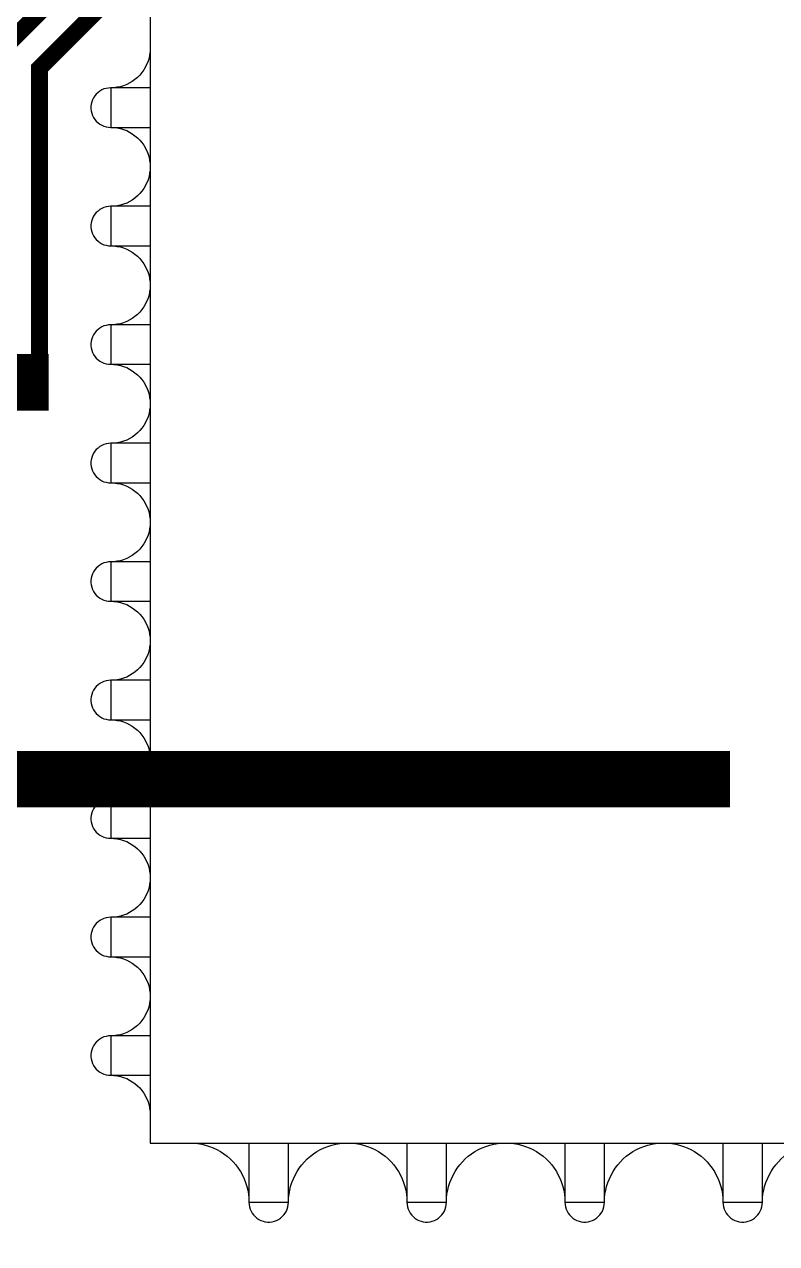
# Model space of a CAD drawing. Extents: x 190.8 to 267.1, y 124 to 174.8.
# Drawn here: x 224.322 to 225.655, y 132.807 to 134.968 of the extents above; entities that cross this region are included whole.
import ezdxf

# ---------------------------------------------------------------- set-up
doc = ezdxf.new("R2010")
doc.units = 0
doc.header["$MEASUREMENT"] = 0

msp = doc.modelspace()

# ---------------------------------------------------------------- linework, layer by layer
for p, q in [((224.5446, 135.0023), (224.5446, 132.9856)), ((224.5446, 132.9856), (226.6713, 132.9856))]:
    msp.add_line(p, q)
for points, const_width in [([(224.2446, 134.6056), (224.2446, 134.8856), (224.5552, 135.1962)], 0.03), ([(224.3486, 134.3186), (224.3486, 134.8906), (224.5492, 135.0912)], 0.03), ([(224.3646, 134.3337), (224.0334, 134.3337), (223.9281, 134.2284), (223.9281, 132.8138), (222.8346, 131.6983), (203.4219, 131.6983), (202.4302, 132.7531), (196.4241, 132.7531), (195.9346, 133.1651), (195.9346, 134.1406)], 0.1), ([(225.5721, 133.6304), (224.2646, 133.6304), (224.1578, 133.5236), (224.1578, 132.7336), (222.9403, 131.4863), (201.0074, 131.4863)], 0.1)]:
    msp.add_lwpolyline(points, dxfattribs=dict(const_width=const_width))
for points in [[(224.5446, 134.9256), (224.5444, 134.9198), (224.5436, 134.9141), (224.5426, 134.9083), (224.5409, 134.9028), (224.5389, 134.8973), (224.5334, 134.8873), (224.5299, 134.8826), (224.5261, 134.8781), (224.5221, 134.8741), (224.5176, 134.8703), (224.5129, 134.8668), (224.5029, 134.8613), (224.4974, 134.8593), (224.4919, 134.8576), (224.4861, 134.8566), (224.4804, 134.8558), (224.4746, 134.8556)], [(224.4746, 134.8556), (224.4706, 134.8553), (224.4666, 134.8546), (224.4626, 134.8536), (224.4589, 134.8518), (224.4554, 134.8498), (224.4521, 134.8473), (224.4491, 134.8446), (224.4466, 134.8416), (224.4444, 134.8381), (224.4424, 134.8343), (224.4411, 134.8306), (224.4401, 134.8266), (224.4396, 134.8226), (224.4396, 134.8186), (224.4401, 134.8146), (224.4411, 134.8106), (224.4424, 134.8066), (224.4444, 134.8031), (224.4466, 134.7996), (224.4491, 134.7966), (224.4521, 134.7938), (224.4554, 134.7913), (224.4589, 134.7893), (224.4626, 134.7876), (224.4666, 134.7866), (224.4706, 134.7858), (224.4746, 134.7856)], [(224.5446, 134.8556), (224.4746, 134.8556), (224.4746, 134.7856), (224.5446, 134.7856)], [(224.4746, 134.7856), (224.4804, 134.7853), (224.4861, 134.7846), (224.4919, 134.7836), (224.4974, 134.7818), (224.5029, 134.7798), (224.5129, 134.7743), (224.5176, 134.7708), (224.5221, 134.7671), (224.5261, 134.7631), (224.5299, 134.7586), (224.5334, 134.7538), (224.5389, 134.7438), (224.5409, 134.7383), (224.5426, 134.7328), (224.5436, 134.7271), (224.5444, 134.7213), (224.5446, 134.7156)], [(224.5446, 134.7156), (224.5444, 134.7098), (224.5436, 134.7041), (224.5426, 134.6983), (224.5409, 134.6928), (224.5389, 134.6873), (224.5334, 134.6773), (224.5299, 134.6726), (224.5261, 134.6681), (224.5221, 134.6641), (224.5176, 134.6603), (224.5129, 134.6568), (224.5029, 134.6513), (224.4974, 134.6493), (224.4919, 134.6476), (224.4861, 134.6466), (224.4804, 134.6458), (224.4746, 134.6456)], [(224.4746, 134.6456), (224.4706, 134.6453), (224.4666, 134.6446), (224.4626, 134.6436), (224.4589, 134.6418), (224.4554, 134.6398), (224.4521, 134.6373), (224.4491, 134.6346), (224.4466, 134.6316), (224.4444, 134.6281), (224.4424, 134.6243), (224.4411, 134.6206), (224.4401, 134.6166), (224.4396, 134.6126), (224.4396, 134.6086), (224.4401, 134.6046), (224.4411, 134.6006), (224.4424, 134.5966), (224.4444, 134.5931), (224.4466, 134.5896), (224.4491, 134.5866), (224.4521, 134.5838), (224.4554, 134.5813), (224.4589, 134.5793), (224.4626, 134.5776), (224.4666, 134.5766), (224.4706, 134.5758), (224.4746, 134.5756)], [(224.5446, 134.6456), (224.4746, 134.6456), (224.4746, 134.5756), (224.5446, 134.5756)], [(224.4746, 134.5756), (224.4804, 134.5753), (224.4861, 134.5746), (224.4919, 134.5736), (224.4974, 134.5718), (224.5029, 134.5698), (224.5129, 134.5643), (224.5176, 134.5608), (224.5221, 134.5571), (224.5261, 134.5531), (224.5299, 134.5486), (224.5334, 134.5438), (224.5389, 134.5338), (224.5409, 134.5283), (224.5426, 134.5228), (224.5436, 134.5171), (224.5444, 134.5113), (224.5446, 134.5056)], [(224.5446, 134.5056), (224.5444, 134.4998), (224.5436, 134.4941), (224.5426, 134.4883), (224.5409, 134.4828), (224.5389, 134.4773), (224.5334, 134.4673), (224.5299, 134.4626), (224.5261, 134.4581), (224.5221, 134.4541), (224.5176, 134.4503), (224.5129, 134.4468), (224.5029, 134.4413), (224.4974, 134.4393), (224.4919, 134.4376), (224.4861, 134.4366), (224.4804, 134.4358), (224.4746, 134.4356)], [(224.4746, 134.4356), (224.4706, 134.4353), (224.4666, 134.4346), (224.4626, 134.4336), (224.4589, 134.4318), (224.4554, 134.4298), (224.4521, 134.4273), (224.4491, 134.4246), (224.4466, 134.4216), (224.4444, 134.4181), (224.4424, 134.4143), (224.4411, 134.4106), (224.4401, 134.4066), (224.4396, 134.4026), (224.4396, 134.3986), (224.4401, 134.3946), (224.4411, 134.3906), (224.4424, 134.3866), (224.4444, 134.3831), (224.4466, 134.3796), (224.4491, 134.3766), (224.4521, 134.3738), (224.4554, 134.3713), (224.4589, 134.3693), (224.4626, 134.3676), (224.4666, 134.3666), (224.4706, 134.3658), (224.4746, 134.3656)], [(224.5446, 134.4356), (224.4746, 134.4356), (224.4746, 134.3656), (224.5446, 134.3656)], [(224.4746, 134.3656), (224.4804, 134.3653), (224.4861, 134.3646), (224.4919, 134.3636), (224.4974, 134.3618), (224.5029, 134.3598), (224.5129, 134.3543), (224.5176, 134.3508), (224.5221, 134.3471), (224.5261, 134.3431), (224.5299, 134.3386), (224.5334, 134.3338), (224.5389, 134.3238), (224.5409, 134.3183), (224.5426, 134.3128), (224.5436, 134.3071), (224.5444, 134.3013), (224.5446, 134.2956)], [(224.5446, 134.2956), (224.5444, 134.2898), (224.5436, 134.2841), (224.5426, 134.2783), (224.5409, 134.2728), (224.5389, 134.2673), (224.5334, 134.2573), (224.5299, 134.2526), (224.5261, 134.2481), (224.5221, 134.2441), (224.5176, 134.2403), (224.5129, 134.2368), (224.5029, 134.2313), (224.4974, 134.2293), (224.4919, 134.2276), (224.4861, 134.2266), (224.4804, 134.2258), (224.4746, 134.2256)], [(224.4746, 134.2256), (224.4706, 134.2253), (224.4666, 134.2246), (224.4626, 134.2236), (224.4589, 134.2218), (224.4554, 134.2198), (224.4521, 134.2173), (224.4491, 134.2146), (224.4466, 134.2116), (224.4444, 134.2081), (224.4424, 134.2043), (224.4411, 134.2006), (224.4401, 134.1966), (224.4396, 134.1926), (224.4396, 134.1886), (224.4401, 134.1846), (224.4411, 134.1806), (224.4424, 134.1766), (224.4444, 134.1731), (224.4466, 134.1696), (224.4491, 134.1666), (224.4521, 134.1638), (224.4554, 134.1613), (224.4589, 134.1593), (224.4626, 134.1576), (224.4666, 134.1566), (224.4706, 134.1558), (224.4746, 134.1556)], [(224.5446, 134.2256), (224.4746, 134.2256), (224.4746, 134.1556), (224.5446, 134.1556)], [(224.4746, 134.1556), (224.4804, 134.1553), (224.4861, 134.1546), (224.4919, 134.1536), (224.4974, 134.1518), (224.5029, 134.1498), (224.5129, 134.1443), (224.5176, 134.1408), (224.5221, 134.1371), (224.5261, 134.1331), (224.5299, 134.1286), (224.5334, 134.1238), (224.5389, 134.1138), (224.5409, 134.1083), (224.5426, 134.1028), (224.5436, 134.0971), (224.5444, 134.0913), (224.5446, 134.0856)], [(224.5446, 134.0856), (224.5444, 134.0798), (224.5436, 134.0741), (224.5426, 134.0683), (224.5409, 134.0628), (224.5389, 134.0573), (224.5334, 134.0473), (224.5299, 134.0426), (224.5261, 134.0381), (224.5221, 134.0341), (224.5176, 134.0303), (224.5129, 134.0268), (224.5029, 134.0213), (224.4974, 134.0193), (224.4919, 134.0176), (224.4861, 134.0166), (224.4804, 134.0158), (224.4746, 134.0156)], [(224.4746, 134.0156), (224.4706, 134.0153), (224.4666, 134.0146), (224.4626, 134.0136), (224.4589, 134.0118), (224.4554, 134.0098), (224.4521, 134.0073), (224.4491, 134.0046), (224.4466, 134.0016), (224.4444, 133.9981), (224.4424, 133.9943), (224.4411, 133.9906), (224.4401, 133.9866), (224.4396, 133.9826), (224.4396, 133.9786), (224.4401, 133.9746), (224.4411, 133.9706), (224.4424, 133.9666), (224.4444, 133.9631), (224.4466, 133.9596), (224.4491, 133.9566), (224.4521, 133.9538), (224.4554, 133.9513), (224.4589, 133.9493), (224.4626, 133.9476), (224.4666, 133.9466), (224.4706, 133.9458), (224.4746, 133.9456)], [(224.5446, 134.0156), (224.4746, 134.0156), (224.4746, 133.9456), (224.5446, 133.9456)], [(224.4746, 133.9456), (224.4804, 133.9453), (224.4861, 133.9446), (224.4919, 133.9436), (224.4974, 133.9418), (224.5029, 133.9398), (224.5129, 133.9343), (224.5176, 133.9308), (224.5221, 133.9271), (224.5261, 133.9231), (224.5299, 133.9186), (224.5334, 133.9138), (224.5389, 133.9038), (224.5409, 133.8983), (224.5426, 133.8928), (224.5436, 133.8871), (224.5444, 133.8813), (224.5446, 133.8756)], [(224.5446, 133.8756), (224.5444, 133.8698), (224.5436, 133.8641), (224.5426, 133.8583), (224.5409, 133.8528), (224.5389, 133.8473), (224.5334, 133.8373), (224.5299, 133.8326), (224.5261, 133.8281), (224.5221, 133.8241), (224.5176, 133.8203), (224.5129, 133.8168), (224.5029, 133.8113), (224.4974, 133.8093), (224.4919, 133.8076), (224.4861, 133.8066), (224.4804, 133.8058), (224.4746, 133.8056)], [(224.4746, 133.8056), (224.4706, 133.8053), (224.4666, 133.8046), (224.4626, 133.8036), (224.4589, 133.8018), (224.4554, 133.7998), (224.4521, 133.7973), (224.4491, 133.7946), (224.4466, 133.7916), (224.4444, 133.7881), (224.4424, 133.7843), (224.4411, 133.7806), (224.4401, 133.7766), (224.4396, 133.7726), (224.4396, 133.7686), (224.4401, 133.7646), (224.4411, 133.7606), (224.4424, 133.7566), (224.4444, 133.7531), (224.4466, 133.7496), (224.4491, 133.7466), (224.4521, 133.7438), (224.4554, 133.7413), (224.4589, 133.7393), (224.4626, 133.7376), (224.4666, 133.7366), (224.4706, 133.7358), (224.4746, 133.7356)], [(224.5446, 133.8056), (224.4746, 133.8056), (224.4746, 133.7356), (224.5446, 133.7356)], [(224.4746, 133.7356), (224.4804, 133.7353), (224.4861, 133.7346), (224.4919, 133.7336), (224.4974, 133.7318), (224.5029, 133.7298), (224.5129, 133.7243), (224.5176, 133.7208), (224.5221, 133.7171), (224.5261, 133.7131), (224.5299, 133.7086), (224.5334, 133.7038), (224.5389, 133.6938), (224.5409, 133.6883), (224.5426, 133.6828), (224.5436, 133.6771), (224.5444, 133.6713), (224.5446, 133.6656)], [(224.5446, 133.6656), (224.5444, 133.6598), (224.5436, 133.6541), (224.5426, 133.6483), (224.5409, 133.6428), (224.5389, 133.6373), (224.5334, 133.6273), (224.5299, 133.6226), (224.5261, 133.6181), (224.5221, 133.6141), (224.5176, 133.6103), (224.5129, 133.6068), (224.5029, 133.6013), (224.4974, 133.5993), (224.4919, 133.5976), (224.4861, 133.5966), (224.4804, 133.5958), (224.4746, 133.5956)], [(224.4746, 133.5956), (224.4706, 133.5953), (224.4666, 133.5946), (224.4626, 133.5936), (224.4589, 133.5918), (224.4554, 133.5898), (224.4521, 133.5873), (224.4491, 133.5846), (224.4466, 133.5816), (224.4444, 133.5781), (224.4424, 133.5743), (224.4411, 133.5706), (224.4401, 133.5666), (224.4396, 133.5626), (224.4396, 133.5586), (224.4401, 133.5546), (224.4411, 133.5506), (224.4424, 133.5466), (224.4444, 133.5431), (224.4466, 133.5396), (224.4491, 133.5366), (224.4521, 133.5338), (224.4554, 133.5313), (224.4589, 133.5293), (224.4626, 133.5276), (224.4666, 133.5266), (224.4706, 133.5258), (224.4746, 133.5256)], [(224.5446, 133.5956), (224.4746, 133.5956), (224.4746, 133.5256), (224.5446, 133.5256)], [(224.4746, 133.5256), (224.4804, 133.5253), (224.4861, 133.5246), (224.4919, 133.5236), (224.4974, 133.5218), (224.5029, 133.5198), (224.5129, 133.5143), (224.5176, 133.5108), (224.5221, 133.5071), (224.5261, 133.5031), (224.5299, 133.4986), (224.5334, 133.4938), (224.5389, 133.4838), (224.5409, 133.4783), (224.5426, 133.4728), (224.5436, 133.4671), (224.5444, 133.4613), (224.5446, 133.4556)], [(224.5446, 133.4556), (224.5444, 133.4498), (224.5436, 133.4441), (224.5426, 133.4383), (224.5409, 133.4328), (224.5389, 133.4273), (224.5334, 133.4173), (224.5299, 133.4126), (224.5261, 133.4081), (224.5221, 133.4041), (224.5176, 133.4003), (224.5129, 133.3968), (224.5029, 133.3913), (224.4974, 133.3893), (224.4919, 133.3876), (224.4861, 133.3866), (224.4804, 133.3858), (224.4746, 133.3856)], [(224.4746, 133.3856), (224.4706, 133.3853), (224.4666, 133.3846), (224.4626, 133.3836), (224.4589, 133.3818), (224.4554, 133.3798), (224.4521, 133.3773), (224.4491, 133.3746), (224.4466, 133.3716), (224.4444, 133.3681), (224.4424, 133.3643), (224.4411, 133.3606), (224.4401, 133.3566), (224.4396, 133.3526), (224.4396, 133.3486), (224.4401, 133.3446), (224.4411, 133.3406), (224.4424, 133.3366), (224.4444, 133.3331), (224.4466, 133.3296), (224.4491, 133.3266), (224.4521, 133.3238), (224.4554, 133.3213), (224.4589, 133.3193), (224.4626, 133.3176), (224.4666, 133.3166), (224.4706, 133.3158), (224.4746, 133.3156)], [(224.5446, 133.3856), (224.4746, 133.3856), (224.4746, 133.3156), (224.5446, 133.3156)], [(224.4746, 133.3156), (224.4804, 133.3153), (224.4861, 133.3146), (224.4919, 133.3136), (224.4974, 133.3118), (224.5029, 133.3098), (224.5129, 133.3043), (224.5176, 133.3008), (224.5221, 133.2971), (224.5261, 133.2931), (224.5299, 133.2886), (224.5334, 133.2838), (224.5389, 133.2738), (224.5409, 133.2683), (224.5426, 133.2628), (224.5436, 133.2571), (224.5444, 133.2513), (224.5446, 133.2456)], [(224.5446, 133.2456), (224.5444, 133.2398), (224.5436, 133.2341), (224.5426, 133.2283), (224.5409, 133.2228), (224.5389, 133.2173), (224.5334, 133.2073), (224.5299, 133.2026), (224.5261, 133.1981), (224.5221, 133.1941), (224.5176, 133.1903), (224.5129, 133.1868), (224.5029, 133.1813), (224.4974, 133.1793), (224.4919, 133.1776), (224.4861, 133.1766), (224.4804, 133.1758), (224.4746, 133.1756)], [(224.4746, 133.1756), (224.4706, 133.1753), (224.4666, 133.1746), (224.4626, 133.1736), (224.4589, 133.1718), (224.4554, 133.1698), (224.4521, 133.1673), (224.4491, 133.1646), (224.4466, 133.1616), (224.4444, 133.1581), (224.4424, 133.1543), (224.4411, 133.1506), (224.4401, 133.1466), (224.4396, 133.1426), (224.4396, 133.1386), (224.4401, 133.1346), (224.4411, 133.1306), (224.4424, 133.1266), (224.4444, 133.1231), (224.4466, 133.1196), (224.4491, 133.1166), (224.4521, 133.1138), (224.4554, 133.1113), (224.4589, 133.1093), (224.4626, 133.1076), (224.4666, 133.1066), (224.4706, 133.1058), (224.4746, 133.1056)], [(224.5446, 133.1756), (224.4746, 133.1756), (224.4746, 133.1056), (224.5446, 133.1056)], [(224.4746, 133.1056), (224.4804, 133.1053), (224.4861, 133.1046), (224.4919, 133.1036), (224.4974, 133.1018), (224.5029, 133.0998), (224.5129, 133.0943), (224.5176, 133.0908), (224.5221, 133.0871), (224.5261, 133.0831), (224.5299, 133.0786), (224.5334, 133.0738), (224.5389, 133.0638), (224.5409, 133.0583), (224.5426, 133.0528), (224.5436, 133.0471), (224.5444, 133.0413), (224.5446, 133.0356)], [(224.6146, 132.9856), (224.6219, 132.9853), (224.6289, 132.9846), (224.6359, 132.9833), (224.6429, 132.9818), (224.6499, 132.9796), (224.6564, 132.9768), (224.6629, 132.9738), (224.6691, 132.9703), (224.6751, 132.9663), (224.6809, 132.9621), (224.6864, 132.9573), (224.6914, 132.9523), (224.6961, 132.9468), (224.7004, 132.9411), (224.7044, 132.9351), (224.7079, 132.9288), (224.7109, 132.9223), (224.7136, 132.9158), (224.7159, 132.9088), (224.7174, 132.9018), (224.7186, 132.8948), (224.7194, 132.8878), (224.7196, 132.8806)], [(224.7196, 132.9856), (224.7196, 132.8806), (224.7896, 132.8806), (224.7896, 132.9856)], [(224.7896, 132.8806), (224.7899, 132.8878), (224.7906, 132.8948), (224.7919, 132.9018), (224.7934, 132.9088), (224.7956, 132.9158), (224.7984, 132.9223), (224.8014, 132.9288), (224.8049, 132.9351), (224.8089, 132.9411), (224.8131, 132.9468), (224.8179, 132.9523), (224.8229, 132.9573), (224.8284, 132.9621), (224.8341, 132.9663), (224.8401, 132.9703), (224.8464, 132.9738), (224.8529, 132.9768), (224.8594, 132.9796), (224.8664, 132.9818), (224.8734, 132.9833), (224.8804, 132.9846), (224.8874, 132.9853), (224.8946, 132.9856)], [(224.8946, 132.9856), (224.9019, 132.9853), (224.9089, 132.9846), (224.9159, 132.9833), (224.9229, 132.9818), (224.9299, 132.9796), (224.9364, 132.9768), (224.9429, 132.9738), (224.9491, 132.9703), (224.9551, 132.9663), (224.9609, 132.9621), (224.9664, 132.9573), (224.9714, 132.9523), (224.9761, 132.9468), (224.9804, 132.9411), (224.9844, 132.9351), (224.9879, 132.9288), (224.9909, 132.9223), (224.9936, 132.9158), (224.9959, 132.9088), (224.9974, 132.9018), (224.9986, 132.8948), (224.9994, 132.8878), (224.9996, 132.8806)], [(224.9996, 132.9856), (224.9996, 132.8806), (225.0696, 132.8806), (225.0696, 132.9856)], [(225.0696, 132.8806), (225.0699, 132.8878), (225.0706, 132.8948), (225.0719, 132.9018), (225.0734, 132.9088), (225.0756, 132.9158), (225.0784, 132.9223), (225.0814, 132.9288), (225.0849, 132.9351), (225.0889, 132.9411), (225.0931, 132.9468), (225.0979, 132.9523), (225.1029, 132.9573), (225.1084, 132.9621), (225.1141, 132.9663), (225.1201, 132.9703), (225.1264, 132.9738), (225.1329, 132.9768), (225.1394, 132.9796), (225.1464, 132.9818), (225.1534, 132.9833), (225.1604, 132.9846), (225.1674, 132.9853), (225.1746, 132.9856)], [(225.1746, 132.9856), (225.1819, 132.9853), (225.1889, 132.9846), (225.1959, 132.9833), (225.2029, 132.9818), (225.2099, 132.9796), (225.2164, 132.9768), (225.2229, 132.9738), (225.2291, 132.9703), (225.2351, 132.9663), (225.2409, 132.9621), (225.2464, 132.9573), (225.2514, 132.9523), (225.2561, 132.9468), (225.2604, 132.9411), (225.2644, 132.9351), (225.2679, 132.9288), (225.2709, 132.9223), (225.2736, 132.9158), (225.2759, 132.9088), (225.2774, 132.9018), (225.2786, 132.8948), (225.2794, 132.8878), (225.2796, 132.8806)], [(225.2796, 132.9856), (225.2796, 132.8806), (225.3496, 132.8806), (225.3496, 132.9856)], [(225.3496, 132.8806), (225.3499, 132.8878), (225.3506, 132.8948), (225.3519, 132.9018), (225.3534, 132.9088), (225.3556, 132.9158), (225.3584, 132.9223), (225.3614, 132.9288), (225.3649, 132.9351), (225.3689, 132.9411), (225.3731, 132.9468), (225.3779, 132.9523), (225.3829, 132.9573), (225.3884, 132.9621), (225.3941, 132.9663), (225.4001, 132.9703), (225.4064, 132.9738), (225.4129, 132.9768), (225.4194, 132.9796), (225.4264, 132.9818), (225.4334, 132.9833), (225.4404, 132.9846), (225.4474, 132.9853), (225.4546, 132.9856)], [(225.4546, 132.9856), (225.4619, 132.9853), (225.4689, 132.9846), (225.4759, 132.9833), (225.4829, 132.9818), (225.4899, 132.9796), (225.4964, 132.9768), (225.5029, 132.9738), (225.5091, 132.9703), (225.5151, 132.9663), (225.5209, 132.9621), (225.5264, 132.9573), (225.5314, 132.9523), (225.5361, 132.9468), (225.5404, 132.9411), (225.5444, 132.9351), (225.5479, 132.9288), (225.5509, 132.9223), (225.5536, 132.9158), (225.5559, 132.9088), (225.5574, 132.9018), (225.5586, 132.8948), (225.5594, 132.8878), (225.5596, 132.8806)], [(225.5596, 132.9856), (225.5596, 132.8806), (225.6296, 132.8806), (225.6296, 132.9856)], [(225.6296, 132.8806), (225.6299, 132.8878), (225.6306, 132.8948), (225.6319, 132.9018), (225.6334, 132.9088), (225.6356, 132.9158), (225.6384, 132.9223), (225.6414, 132.9288), (225.6449, 132.9351), (225.6489, 132.9411), (225.6531, 132.9468), (225.6579, 132.9523), (225.6629, 132.9573), (225.6684, 132.9621), (225.6741, 132.9663), (225.6801, 132.9703), (225.6864, 132.9738), (225.6929, 132.9768), (225.6994, 132.9796), (225.7064, 132.9818), (225.7134, 132.9833), (225.7204, 132.9846), (225.7274, 132.9853), (225.7346, 132.9856)], [(224.7196, 132.8806), (224.7199, 132.8766), (224.7206, 132.8726), (224.7216, 132.8686), (224.7234, 132.8648), (224.7254, 132.8613), (224.7279, 132.8581), (224.7306, 132.8551), (224.7336, 132.8526), (224.7371, 132.8503), (224.7409, 132.8483), (224.7446, 132.8471), (224.7486, 132.8461), (224.7526, 132.8456), (224.7566, 132.8456), (224.7606, 132.8461), (224.7646, 132.8471), (224.7686, 132.8483), (224.7721, 132.8503), (224.7756, 132.8526), (224.7786, 132.8551), (224.7814, 132.8581), (224.7839, 132.8613), (224.7859, 132.8648), (224.7876, 132.8686), (224.7886, 132.8726), (224.7894, 132.8766), (224.7896, 132.8806)], [(224.9996, 132.8806), (224.9999, 132.8766), (225.0006, 132.8726), (225.0016, 132.8686), (225.0034, 132.8648), (225.0054, 132.8613), (225.0079, 132.8581), (225.0106, 132.8551), (225.0136, 132.8526), (225.0171, 132.8503), (225.0209, 132.8483), (225.0246, 132.8471), (225.0286, 132.8461), (225.0326, 132.8456), (225.0366, 132.8456), (225.0406, 132.8461), (225.0446, 132.8471), (225.0486, 132.8483), (225.0521, 132.8503), (225.0556, 132.8526), (225.0586, 132.8551), (225.0614, 132.8581), (225.0639, 132.8613), (225.0659, 132.8648), (225.0676, 132.8686), (225.0686, 132.8726), (225.0694, 132.8766), (225.0696, 132.8806)], [(225.2796, 132.8806), (225.2799, 132.8766), (225.2806, 132.8726), (225.2816, 132.8686), (225.2834, 132.8648), (225.2854, 132.8613), (225.2879, 132.8581), (225.2906, 132.8551), (225.2936, 132.8526), (225.2971, 132.8503), (225.3009, 132.8483), (225.3046, 132.8471), (225.3086, 132.8461), (225.3126, 132.8456), (225.3166, 132.8456), (225.3206, 132.8461), (225.3246, 132.8471), (225.3286, 132.8483), (225.3321, 132.8503), (225.3356, 132.8526), (225.3386, 132.8551), (225.3414, 132.8581), (225.3439, 132.8613), (225.3459, 132.8648), (225.3476, 132.8686), (225.3486, 132.8726), (225.3494, 132.8766), (225.3496, 132.8806)], [(225.5596, 132.8806), (225.5599, 132.8766), (225.5606, 132.8726), (225.5616, 132.8686), (225.5634, 132.8648), (225.5654, 132.8613), (225.5679, 132.8581), (225.5706, 132.8551), (225.5736, 132.8526), (225.5771, 132.8503), (225.5809, 132.8483), (225.5846, 132.8471), (225.5886, 132.8461), (225.5926, 132.8456), (225.5966, 132.8456), (225.6006, 132.8461), (225.6046, 132.8471), (225.6086, 132.8483), (225.6121, 132.8503), (225.6156, 132.8526), (225.6186, 132.8551), (225.6214, 132.8581), (225.6239, 132.8613), (225.6259, 132.8648), (225.6276, 132.8686), (225.6286, 132.8726), (225.6294, 132.8766), (225.6296, 132.8806)]]:
    msp.add_lwpolyline(points)

doc.saveas('drawing.dxf')
